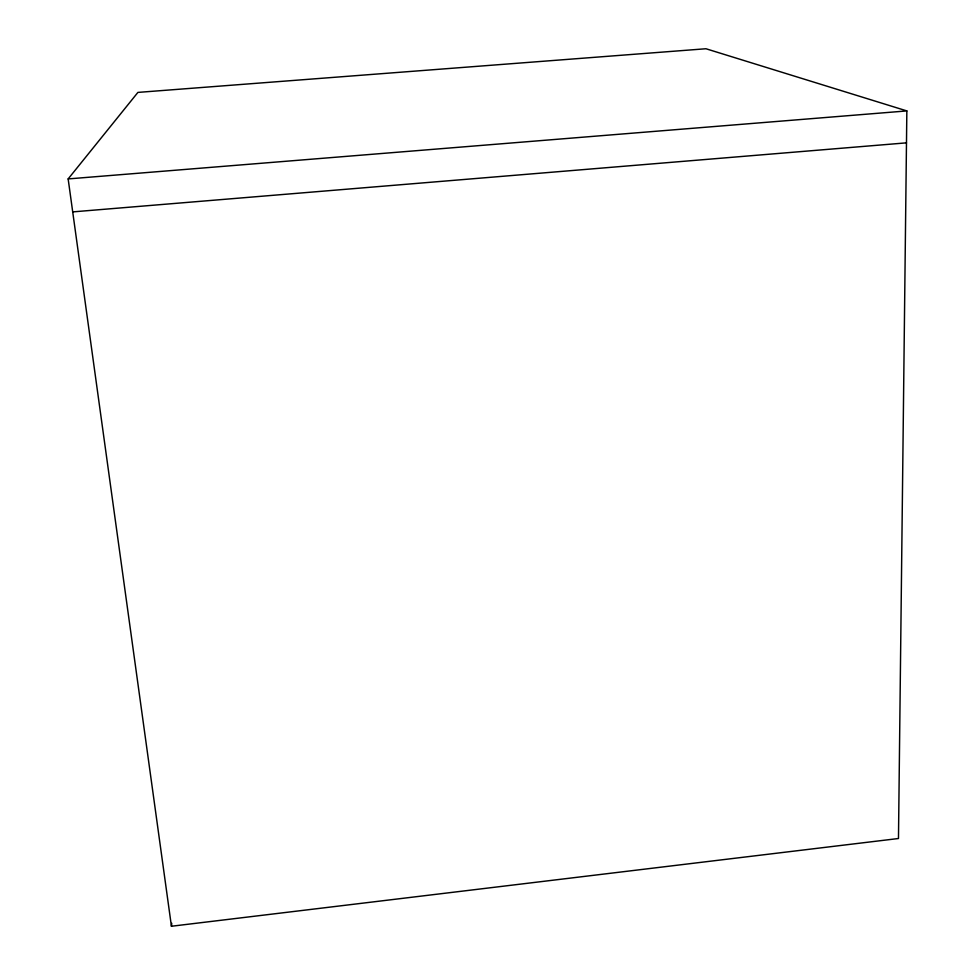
<?xml version="1.0" encoding="UTF-8"?>
<svg xmlns="http://www.w3.org/2000/svg" width="975" height="975" viewBox="0 0 975 975"><rect width="100%" height="100%" fill="white"/><g stroke="black" fill="none" stroke-linecap="round" stroke-linejoin="round"><path stroke-width="1.46" d="M906.848 110.918L898.475 838.512L171.429 926.25L68.153 178.925L137.902 92.406L705.949 48.75L906.848 110.918L68.153 178.925M171.429 926.25L171.746 923.288M72.711 211.892L906.482 142.85"/></g></svg>
